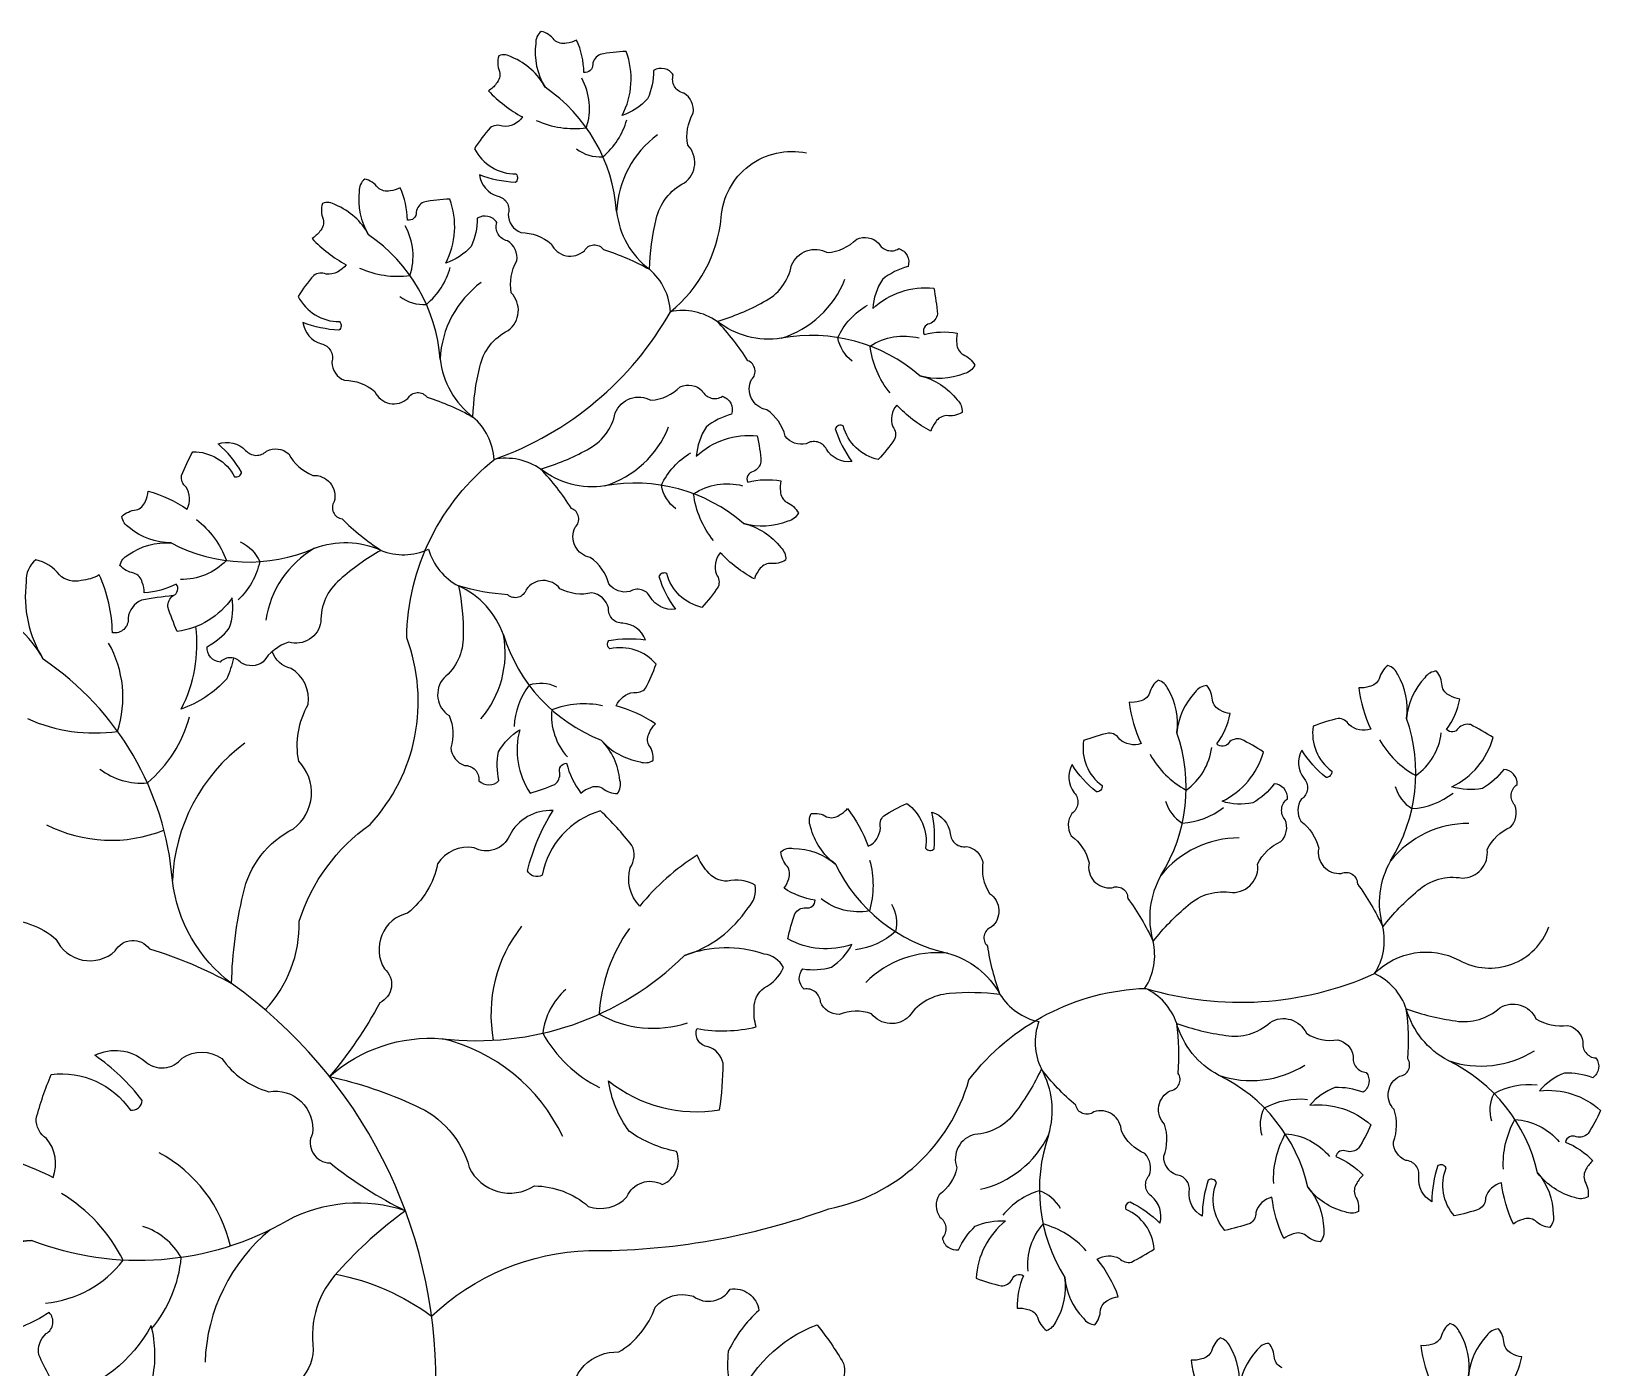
# Model space of a CAD drawing. Header units: millimetres. Extents: x 228.39 to 232.01, y 86.87 to 92.76.
# Drawn here: x 228.8177 to 229.1552, y 92.4775 to 92.7649 of the extents above; entities that cross this region are included whole.
import ezdxf

# ---------------------------------------------------------------- set-up
doc = ezdxf.new("R2010")
doc.units = ezdxf.units.MM
doc.layers.add('62', color=62, linetype='Continuous')
doc.layers.add('63', color=63, linetype='Continuous')

msp = doc.modelspace()

# ---------------------------------------------------------------- linework, layer by layer
at = {"layer": '62'}
for points in [[(228.9262725779949, 92.74578748095637, 0.1413864367129372), (228.9371026685794, 92.74419243404952, 0.210122964771746), (228.9360922151071, 92.75483062654986, 0.210122964771746)], [(228.9349505632092, 92.7396668493066, 0.1876286218963192), (228.9406518465514, 92.73796049925097, 0.1520058651265381), (228.9457772653564, 92.74590726623002)], [(228.8680515809608, 92.55445072896948, 0.1954096761169075), (228.8753479959214, 92.57353263648928, -0.1631901514612794), (228.8905744600119, 92.59433105027422, 0.2835782542006574), (228.8984532773293, 92.63449286523525, -0.2251438523393833), (228.9174235683421, 92.67291113632025, 0.1802530025354734), (228.9552018630529, 92.70460842750714, 0.2002582601934849), (228.9661017226678, 92.72484896017572, -0.4574430062941838), (228.9844351271373, 92.73877531547417)], [(228.8883319288327, 92.71402186121723, 0.1413864367129372), (228.8991620194172, 92.71242681431039, 0.210122964771746), (228.8981515659449, 92.72306500681073, 0.210122964771746)], [(228.897009914047, 92.70790122956745, 0.1876286218963192), (228.9027111973892, 92.70619487951184, 0.1520058651265381), (228.9078366161942, 92.71414164649089)], [(228.9942721689405, 92.69399149375616, -0.1876286218963192), (228.9911651554058, 92.69906719362461, -0.1520058651265381), (228.9975377625414, 92.7060536735424)], [(229.0088112222376, 92.6908634996687, 0.2279428046577942), (228.9790271367663, 92.6989087816121, -0.2043996860364329), (228.9651932423024, 92.70254720099345, 0.2049975904848279), (228.9552018630529, 92.70460842750714, 0.2049975904848279)], [(229.0024077112766, 92.68716635565717, -0.1413864367129372), (228.99809728631, 92.69722892358541, -0.210122964771746), (229.0086403449365, 92.69897135599186, -0.210122964771746)], [(228.9708705730754, 92.65909787992956, 0.2279428046577942), (228.9410864876041, 92.66714316187297, -0.2043996860364329), (228.9272525931402, 92.67078158125432, 0.2049975904848279), (228.9172612138907, 92.672842807768, 0.2049975904848279)], [(228.9563315197783, 92.66222587401703, -0.1876286218963192), (228.9532245062435, 92.66730157388547, -0.1520058651265381), (228.9595971133791, 92.67428805380327)], [(228.9644670621144, 92.65540073591804, -0.1413864367129372), (228.9601566371478, 92.66546330384627, -0.210122964771746), (228.9706996957743, 92.66720573625273, -0.210122964771746)], [(228.8532215538033, 92.65994263779878, -0.1413864367129372), (228.8596777603138, 92.65110225125765, -0.210122964771746), (228.8497935108094, 92.64704099927987, -0.210122964771746)], [(228.8478096614139, 92.65490426035814, 0.2279428046577942), (228.8786392222574, 92.65373957709483, -0.2043996860364329), (228.89293665706, 92.65329450440665, 0.2049975904848279), (228.9031358277899, 92.65352522170404, 0.2049975904848279)], [(228.8626799048683, 92.6551146822993, -0.1876286218963192), (228.866845547303, 92.6508645428468, -0.1520058651265381), (228.8622010542969, 92.64262744942361)], [(228.8608008793502, 92.56012850595383, -0.2043996860364353), (228.8480732864575, 92.58227526247516, 0.2279428046577944), (228.8203059051786, 92.62985790059594, 0.2279428046577944)], [(228.930729961087, 92.62389800630991, 0.1876286218963192), (228.9247912732313, 92.62428303723479, 0.1520058651265381), (228.9215774771014, 92.6153896386841)], [(228.8324827986288, 92.6062574832231, 0.1876286218963192), (228.8426815619617, 92.60327089047618, 0.152005865126538), (228.8517497353827, 92.61751560178072)], [(228.940559043006, 92.61987821678781, 0.1413864367129372), (228.9296469918348, 92.61900518990333, 0.210122964771746), (228.9330162127675, 92.608864159078, 0.210122964771746)], [(229.1076980820712, 92.61255998280666, 0.1413864367129372), (229.1154784468954, 92.60485927115737, 0.210122964771746), (229.1209663591917, 92.61402851183051, 0.210122964771746)], [(229.058313502555, 92.60944377320594, 0.1413864367129372), (229.0660938673792, 92.60174306155666, 0.210122964771746), (229.0715817796755, 92.61091230222979, 0.210122964771746)], [(229.1110636822771, 92.60248812625355, 0.1876286218963192), (229.1146460903481, 92.59773600939127, 0.1520058651265381), (229.1234829859663, 92.60110206036823)], [(229.061679102761, 92.59937191665283, 0.1876286218963192), (229.0652615108319, 92.59461979979055, 0.1520058651265381), (229.0740984064501, 92.59798585076753)], [(228.9979907244155, 92.58667398449859, -0.1413864367129372), (228.9979551874807, 92.5757271231297, -0.210122964771746), (228.9875860910304, 92.57831053070467, -0.210122964771746)], [(228.9906459391482, 92.58582078121351, 0.2279428046577942), (229.0147938137698, 92.56661925887357, -0.2043996860364329), (229.0260488790746, 92.55779099536278, 0.2049975904848279), (229.0344025122862, 92.55193496204545, 0.2049975904848279)], [(229.002750797525, 92.57718128924564, -0.1876286218963192), (229.0035890957233, 92.57128947132666, -0.1520058651265381), (228.9949676706318, 92.56740462219977)], [(228.9038217547844, 92.48857734646148, -0.1841083703680773), (228.9376530632757, 92.50267557358734, 0.09065442908466861), (228.9892162773097, 92.51168645821785, 0.2835782542006574), (229.0193553950778, 92.53937545826197, -0.2251438523393833), (229.0573974924077, 92.55908926877672, 0.1802530025354734), (229.1066107938103, 92.56224660703857, -0.3316125768266109), (229.1248082768496, 92.56513509634392, 0.4605227219911265), (229.1441000006624, 92.57232498452149, 0.4605227219911265)], [(228.9463436477861, 92.57197562765343, 0.1413864367129372), (228.9398654125333, 92.55353221424068, 0.210122964771746), (228.9588582422637, 92.5516867958586, 0.210122964771746)], [(228.8818748723645, 92.54012699559607, -0.2043996860364329), (228.9060884314034, 92.54826173615297, 0.2279428046577942), (228.9581944185661, 92.56615310321698, 0.2279428046577942)], [(229.1416587638446, 92.5194152373435, 0.2279428046577942), (229.1224291900193, 92.54354077981215, -0.2043996860364329), (229.1134392899354, 92.5546671641357, 0.2049975904848279), (229.1066107938103, 92.56224660703859, 0.2049975904848279)], [(228.9326635090819, 92.55884358235876, 0.1876286218963192), (228.9277338562934, 92.5494290705211, 0.1520058651265381), (228.9399223932867, 92.5377421917544)], [(229.0922741843285, 92.51629902774278, 0.2279428046577942), (229.0730446105031, 92.54042457021144, -0.2043996860364329), (229.0640547104193, 92.55155095453497, 0.2049975904848279), (229.0572262142942, 92.55913039743787, 0.2049975904848279)], [(229.1317983807782, 92.53054812841323, -0.1876286218963192), (229.1323020222211, 92.53647793511806, -0.1520058651265381), (229.1415748479475, 92.538331506372)], [(229.082413801262, 92.52743191881251, -0.1876286218963192), (229.0829174427049, 92.53336172551735, -0.1520058651265381), (229.0921902684314, 92.53521529677128)], [(229.1343096178595, 92.52023002551131, -0.1413864367129372), (229.1367979137784, 92.53089039230252, -0.210122964771746), (229.1463241285961, 92.52604855513665, -0.210122964771746)], [(229.0849250383433, 92.51711381591059, -0.1413864367129372), (229.0874133342622, 92.5277741827018, -0.210122964771746), (229.0969395490799, 92.52293234553593, -0.210122964771746)], [(228.898181106313, 92.51124799251893, 0.2043996860364367), (228.8727275197639, 92.50910664316852, -0.2279428046577933), (228.8177999292765, 92.50485285463697)], [(228.8207752304593, 92.49138842384059, 0.2101229647717458), (228.8374764643125, 92.50061891342415, 0.1413864367129372), (228.8242115271943, 92.51497748137344)], [(229.0390827798966, 92.51171925392634, 0.1876286218963192), (229.0345263676363, 92.5155474871447, 0.1520058651265381), (229.026668792813, 92.5102863521682)], [(228.8436587861212, 92.48590501038333, 0.1487400713347152), (228.8499770812302, 92.50118986786244, 0.1876286218963192), (228.841716363141, 92.50787530325641, 0.1876286218963192)], [(229.0446202835138, 92.5026580391699, 0.1413864367129372), (229.0353118191638, 92.50841890092383, 0.210122964771746), (229.0320187617507, 92.4982528825898, 0.210122964771746)], [(228.8832134457749, 92.49761936407094, -0.1106796973527163), (228.9038217547844, 92.48857734646148, -0.1841083703680773)]]:
    msp.add_lwpolyline(points, format="xyb", dxfattribs=at)
for centre, radius, start, end in [((228.9081039891031, 92.72355064038865), 0.03559504258891227, 4.244680177902705, 55.60775094878054), ((228.9652345676881, 92.72523143529632), 0.02165418735251583, 126.3429614026644, 177.4754704673334), ((228.9617128582309, 92.72823005126602), 0.01822652723244424, 186.4415046598963, 232.6499608452778), ((228.8701633399409, 92.69178502064952), 0.03559504258891227, 4.244680177902705, 55.60775094878054), ((228.942259142689, 92.70386286840007), 0.01296417636406003, 3.29685208695077, 49.63682703702965), ((228.9272939185259, 92.69346581555718), 0.02165418735251583, 126.3429614026644, 177.4754704673334), ((228.9725751863658, 92.71957944115472), 0.02165418735251583, 287.3347532780378, 338.4672623427084), ((228.9237722090687, 92.69646443152689), 0.01822652723244424, 186.4415046598963, 232.6499608452778), ((228.9043184935268, 92.67209724866093), 0.01296417636406003, 3.29685208695077, 49.63682703702965), ((228.9346345372035, 92.68781382141559), 0.02165418735251583, 287.3347532780378, 338.4672623427084), ((228.8895601960433, 92.63504101668325), 0.02165418735251583, 120.2872463401992, 171.41975540487), ((228.9155821248823, 92.65715283214143), 0.01296417636406003, 196.2493451491128, 242.5893200991914), ((228.9020851201585, 92.62904522618345), 0.01822652723244424, 19.39399772205832, 65.60245390743854), ((228.8979808971949, 92.63117817932411), 0.02165418735251583, 319.2954544648263, 10.42796352949611), ((228.953281120998, 92.64562163210742), 0.03559504258891227, 197.1971732400638, 248.5602440109438), ((228.8137277931198, 92.62167423054142), 0.02370610377805731, 342.0327875484151, 29.49889450505963), ((228.8313365850108, 92.64926948562427), 0.03525592437372765, 245.8667065243235, 278.0567283438667), ((229.0305030517351, 92.60229160388855), 0.03559504258891227, 327.917719804394, 19.28079057527238), ((229.0798876312512, 92.60540781348926), 0.03559504258891227, 327.917719804394, 19.28079057527238), ((228.8867133748738, 92.58080128262293), 0.03866819170092113, 126.6829230409548, 177.8154321056262), ((228.8348924180965, 92.62149304845504), 0.03055347511947142, 242.949985042445, 291.8166944333465), ((229.1269105503704, 92.57291822810433), 0.02165418735251583, 90.01600102915677, 141.1485100938255), ((229.0775259708543, 92.56980201850361), 0.02165418735251583, 90.01600102915677, 141.1485100938255), ((229.1258496436074, 92.57742029563765), 0.01822652723244424, 150.1145442863874, 196.3230004717689), ((229.0764650640912, 92.57430408603695), 0.01822652723244424, 150.1145442863874, 196.3230004717689), ((228.9471301242314, 92.55349140896551), 0.03055347511947142, 141.6344804195968, 190.5011898104985), ((229.0957418325262, 92.56931311603536), 0.01296417636406003, 326.9698917134426, 13.30986666352196), ((229.0125154082132, 92.54508526950752), 0.02165418735251583, 83.96028596669156, 135.092795031362), ((229.04635725301, 92.56619690643464), 0.01296417636406003, 326.9698917134426, 13.30986666352196), ((228.799773769816, 92.47472637138826), 0.1049658643867444, 359.5821735404677, 54.45095799120666), ((229.0465788354824, 92.54748445395965), 0.01296417636406003, 159.9223847756048, 206.262359725683), ((228.8970614737334, 92.51066196109188), 0.03866819170092113, 25.36741841810714, 76.49992748277828), ((229.1294763190009, 92.56401617487585), 0.02165418735251583, 251.0077929045287, 302.140301969199), ((229.0190542482347, 92.5328350940402), 0.01822652723244424, 343.0670373485498, 29.2754935339308), ((229.0800917394847, 92.56089996527513), 0.02165418735251583, 251.0077929045287, 302.140301969199), ((229.0170112276554, 92.53698481718126), 0.02165418735251583, 282.9684940913174, 334.101003155987), ((229.0701200229063, 92.5158617504537), 0.03559504258891227, 160.8702128665557, 212.2332836374346), ((228.8307769254541, 92.49680345109293), 0.03055347511947142, 12.87783339992797, 61.74454279083043), ((228.893730170947, 92.4773581367536), 0.03866819170092113, 129.6239489019829, 178.011604792319)]:
    msp.add_arc(centre, radius, start, end, dxfattribs=at)
at = {"layer": '63'}
for points in [[(228.9217968724273, 92.73241893502433, -0.08047336285184804), (228.9140854611714, 92.73406399657405, 0.299054732626132), (228.9180608699489, 92.72947945277181, -0.4445358973400594), (228.9202914274901, 92.72557111361203, 0.3028472262875131), (228.9230313479262, 92.72163402248434, -0.1775881189196616), (228.9295371521854, 92.71922221281456, 0.5077713489282268), (228.9366615078018, 92.71775059440849, -0.5541101838924969), (228.9407748492399, 92.71797788145814, -0.05360560279891149), (228.9506551359374, 92.71374098391735, -0.05303807838268959), (228.9521181579532, 92.7245074813216, -0.2299676780149515), (228.9582133110636, 92.73234201668792, 0.453009155801419), (228.958894003482, 92.74046772566665, -0.1775881189196565), (228.9600758303853, 92.74730480107308, 0.3028472262875298), (228.958047357935, 92.75165142620786, -0.4445358973400413), (228.9557879315738, 92.75554314747878, 0.4200628682774436), (228.9515708393523, 92.75648071600293, -0.1027662192553072), (228.9502796311153, 92.750442766844, -0.1249756271620583), (228.9447801261304, 92.7468252172479, 0.2129696122085104), (228.9456608722989, 92.76062223601603, 0.03433418913963267), (228.9400648422726, 92.75997102989038, 0.263361124047625), (228.9384542796544, 92.75781329268915, -0.4961733732722903), (228.9365561474463, 92.75608262312107, 0.105188829234163), (228.9349997260142, 92.76305001292951, -0.1018354407082667), (228.9328273524133, 92.76237849461334, -0.2548810045278109), (228.930206612903, 92.76307845295987, 0.1744881383592944), (228.9273643976547, 92.76492040780784, 0.2361518438993939), (228.926207612408, 92.76230370387628, 0.172045804718615), (228.9282100403129, 92.7529233107074, 0.1720458047186181), (228.9211041654052, 92.75936598370176, 0.2361518438993874), (228.9182604396665, 92.75967985548411, 0.174488138359288), (228.9184257995616, 92.75629701033768, -0.2548810045278096), (228.9177148668992, 92.75367922653884, -0.1018354407082642), (228.9160431529973, 92.7521379554593, 0.08115707204633878), (228.9233848535414, 92.74650595323997, -0.2683901017028241), (228.9190806411815, 92.74449992231956, 0.2633611240475965), (228.9164058998405, 92.74419089070985, 0.03433418913963283), (228.913032291594, 92.73967886357427, 0.2816703646801006), (228.9219644880552, 92.73424903631995, -0.447648090788793)], [(228.883856223265, 92.7006533152852, -0.08047336285184804), (228.8761448120092, 92.70229837683492, 0.299054732626132), (228.8801202207867, 92.69771383303268, -0.4445358973400594), (228.8823507783279, 92.6938054938729, 0.3028472262875131), (228.8850906987639, 92.6898684027452, -0.1775881189196616), (228.8915965030232, 92.68745659307541, 0.5077713489282268), (228.8987208586396, 92.68598497466934, -0.5541101838924969), (228.9028342000777, 92.686212261719, -0.05360560279891149), (228.9127144867751, 92.6819753641782, -0.05303807838268959), (228.914177508791, 92.69274186158246, -0.2299676780149515), (228.9202726619014, 92.70057639694879, 0.453009155801419), (228.9209533543198, 92.70870210592751, -0.1775881189196565), (228.9221351812231, 92.71553918133394, 0.3028472262875298), (228.9201067087728, 92.71988580646872, -0.4445358973400413), (228.9178472824116, 92.72377752773963, 0.4200628682774436), (228.9136301901901, 92.7247150962638, -0.1027662192553072), (228.9123389819531, 92.71867714710486, -0.1249756271620583), (228.9068394769681, 92.71505959750877, 0.2129696122085104), (228.9077202231367, 92.72885661627689, 0.03433418913963267), (228.9021241931104, 92.72820541015123, 0.263361124047625), (228.9005136304921, 92.72604767295, -0.4961733732722903), (228.8986154982841, 92.72431700338194, 0.105188829234163), (228.8970590768519, 92.73128439319038, -0.1018354407082667), (228.8948867032511, 92.73061287487421, -0.2548810045278109), (228.8922659637408, 92.73131283322074, 0.1744881383592944), (228.8894237484925, 92.7331547880687, 0.2361518438993939), (228.8882669632458, 92.73053808413715, 0.172045804718615), (228.8902693911507, 92.72115769096827, 0.1720458047186181), (228.8831635162429, 92.72760036396262, 0.2361518438993874), (228.8803197905043, 92.72791423574498, 0.174488138359288), (228.8804851503994, 92.72453139059854, -0.2548810045278096), (228.879774217737, 92.7219136067997, -0.1018354407082642), (228.8781025038351, 92.72037233572017, 0.08115707204633878), (228.8854442043792, 92.71474033350083, -0.2683901017028241), (228.8811399920192, 92.71273430258043, 0.2633611240475965), (228.8784652506783, 92.71242527097071, 0.03433418913963283), (228.8750916424318, 92.70791324383514, 0.2816703646801006), (228.884023838893, 92.7024834165808, -0.447648090788793)], [(228.9906273700813, 92.67942209830173, 0.08047336285184804), (228.9941889566733, 92.6723873849453, -0.299054732626132), (228.988740534417, 92.67505882870118, 0.4445358973400594), (228.9843918676498, 92.67621623929362, -0.3028472262875131), (228.9798852016555, 92.67785874109256, 0.1775881189196616), (228.9758905151861, 92.68353190554936, -0.5077713489282268), (228.9726466717216, 92.69004340178758, 0.5541101838924969), (228.9718149625634, 92.6940781876636, 0.05360560279891149), (228.9651932423024, 92.70254720099345, 0.05303807838268959), (228.9752280777307, 92.70671373164863, 0.2299676780149515), (228.9812443000282, 92.7146090407061, -0.453009155801419), (228.9889260575933, 92.71734419870658, 0.1775881189196565), (228.9952338937075, 92.72023444411104, -0.3028472262875298), (228.9999546289802, 92.71938443880012, 0.4445358973400413), (229.0042946093395, 92.71819487063752, -0.4200628682774436), (229.0062789955933, 92.71435753917696, 0.1027662192553072), (229.0007716968556, 92.71156581759872, 0.1249756271620583), (228.9986801042054, 92.70532430653606, -0.2129696122085104), (229.0117936207323, 92.70970256246727, -0.03433418913963267), (229.012594496637, 92.70412598473014, -0.263361124047625), (229.0109201334632, 92.70201737150359, 0.4961733732722903), (229.0097321578344, 92.69973990867439, -0.105188829234163), (229.0168659253261, 92.7000161871414, 0.1018354407082667), (229.0167720147169, 92.69774433223671, 0.2548810045278109), (229.0181186278064, 92.69538958162252, -0.1744881383592944), (229.0206259109975, 92.69311262835562, -0.2361518438993939), (229.018391835194, 92.69132539673194, -0.172045804718615), (229.0088112222376, 92.6908634996687, -0.1720458047186181), (229.0168562468739, 92.68564056255263, -0.2361518438993874), (229.0178865994017, 92.68297154302465, -0.174488138359288), (229.0145738708298, 92.6822666922684, 0.2548810045278096), (229.0122247829675, 92.68091022498793, 0.1018354407082642), (229.0111620369352, 92.6789000720631, -0.08115707204633878), (229.0038404694591, 92.6845582224298, 0.2683901017028241), (229.0030013186407, 92.6798842273509, -0.2633611240475965), (229.0033862665028, 92.67721935269712, -0.03433418913963283), (228.9998864947814, 92.67280446658633, -0.2816703646801006), (228.9923538257538, 92.68005195269906, 0.447648090788793)], [(228.9526867209191, 92.6476564785626, 0.08047336285184804), (228.9562483075111, 92.64062176520616, -0.299054732626132), (228.9507998852548, 92.64329320896204, 0.4445358973400594), (228.9464512184875, 92.64445061955449, -0.3028472262875131), (228.9419445524932, 92.64609312135343, 0.1775881189196616), (228.9379498660238, 92.65176628581021, -0.5077713489282268), (228.9347060225594, 92.65827778204844, 0.5541101838924969), (228.9338743134012, 92.66231256792447, 0.05360560279891149), (228.9272525931402, 92.67078158125432, 0.05303807838268959), (228.9372874285685, 92.67494811190949, 0.2299676780149515), (228.943303650866, 92.68284342096696, -0.453009155801419), (228.950985408431, 92.68557857896745, 0.1775881189196565), (228.9572932445453, 92.68846882437191, -0.3028472262875298), (228.962013979818, 92.68761881906097, 0.4445358973400413), (228.9663539601773, 92.68642925089837, -0.4200628682774436), (228.9683383464311, 92.68259191943783, 0.1027662192553072), (228.9628310476934, 92.67980019785959, 0.1249756271620583), (228.9607394550432, 92.67355868679692, -0.2129696122085104), (228.9738529715701, 92.67793694272814, -0.03433418913963267), (228.9746538474747, 92.672360364991, -0.263361124047625), (228.9729794843009, 92.67025175176445, 0.4961733732722903), (228.9717915086721, 92.66797428893526, -0.105188829234163), (228.9789252761639, 92.66825056740225, 0.1018354407082667), (228.9788313655547, 92.66597871249758, 0.2548810045278109), (228.9801779786442, 92.66362396188337, -0.1744881383592944), (228.9826852618352, 92.66134700861649, -0.2361518438993939), (228.9804511860318, 92.65955977699281, -0.172045804718615), (228.9708705730754, 92.65909787992956, -0.1720458047186181), (228.9789155977117, 92.6538749428135, -0.2361518438993874), (228.9799459502395, 92.65120592328552, -0.174488138359288), (228.9766332216676, 92.65050107252927, 0.2548810045278096), (228.9742841338053, 92.64914460524878, 0.1018354407082642), (228.973221387773, 92.64713445232395, -0.08115707204633878), (228.9658998202969, 92.65279260269065, 0.2683901017028241), (228.9650606694784, 92.64811860761176, -0.2633611240475965), (228.9654456173405, 92.64545373295799, -0.03433418913963283), (228.9619458456192, 92.6410388468472, -0.2816703646801006), (228.9544131765916, 92.64828633295993, 0.447648090788793)], [(228.8629663372622, 92.67013033410386, 0.08047336285184804), (228.8579185885055, 92.67618775298885, -0.299054732626132), (228.8638271680802, 92.67480550690641, 0.4445358973400594), (228.8683246140212, 92.67465226872604, -0.3028472262875131), (228.8730847689313, 92.67406169631197, 0.1775881189196616), (228.8782494161216, 92.66942825975346, -0.5077713489282268), (228.8828702308338, 92.66380952545846, 0.5541101838924969), (228.8845851475072, 92.66006382152024, 0.05360560279891149), (228.89293665706, 92.65329450440665, 0.05303807838268959), (228.8840910444864, 92.64698474704429, 0.2299676780149515), (228.8799975763099, 92.63794182969791, -0.453009155801419), (228.8731243382019, 92.63355445160995, 0.1775881189196565), (228.8676248255965, 92.62932388710318, -0.3028472262875298), (228.8628336807339, 92.62909414496642, 0.4445358973400413), (228.8583374922894, 92.62928066950593, -0.4200628682774436), (228.85554348499, 92.63257557842017, 0.1027662192553072), (228.8602849123263, 92.63653069100661, 0.1249756271620583), (228.8609242955261, 92.64308221062299, -0.2129696122085104), (228.8491257918051, 92.63587605001919, -0.03433418913963267), (228.8470953419018, 92.64113122790991, -0.263361124047625), (228.848254471941, 92.64356148701732, 0.4961733732722903), (228.8489017434897, 92.6460472791597, -0.105188829234163), (228.8420114117102, 92.64417904566605, 0.1018354407082667), (228.8415937123352, 92.64641414547201, 0.2548810045278109), (228.8397535610892, 92.64840714839713, -0.1744881383592944), (228.8367997092799, 92.65006417726482, -0.2361518438993939), (228.8385763462207, 92.65230668763334, -0.172045804718615), (228.8478096614139, 92.65490426035814, -0.1720458047186181), (228.8387986471951, 92.65819106979392, -0.2361518438993874), (228.8371962684547, 92.66056123306772, -0.174488138359288), (228.8402667213677, 92.66199067494776, 0.2548810045278096), (228.842251996874, 92.66383916039058, 0.1018354407082642), (228.8428371408011, 92.66603637464846, -0.08115707204633878), (228.8512406553604, 92.66216326750674, 0.2683901017028241), (228.8510108114009, 92.66690642846204, -0.2633611240475965), (228.8500383448551, 92.66941721530968, -0.03433418913963283), (228.8524595031028, 92.67450421975366, -0.2816703646801006), (228.8614249866006, 92.66912953248067, 0.447648090788793)], [(228.9419244028301, 92.63390981517205, -0.08047336285184804), (228.9498083360102, 92.63403506959678, 0.299054732626132), (228.9449064827968, 92.63761190505525, -0.4445358973400594), (228.9418566518469, 92.64092083737694, 0.3028472262875131), (228.9383039735505, 92.64414361994271, -0.1775881189196616), (228.9314231109203, 92.64503583314982, 0.5077713489282268), (228.9241501725616, 92.64487313308233, -0.5541101838924969), (228.920192434779, 92.64372965206631, -0.05360560279891149), (228.909613868394, 92.6456441491895, -0.05303807838268959), (228.91060130699, 92.63482366561463, -0.2299676780149515), (228.9064172942945, 92.62582228385352, 0.453009155801419), (228.907575242648, 92.61775075090209, -0.1775881189196565), (228.9079559689654, 92.61082273802582, 0.3028472262875298), (228.9109070953936, 92.60704137539467, -0.4445358973400413), (228.9139813358478, 92.60375510888653, 0.4200628682774436), (228.9183012789157, 92.60378662764413, -0.1027662192553072), (228.9182062694755, 92.60996036411107, -0.1249756271620583), (228.9227549977294, 92.61471854563683, 0.2129696122085104), (228.9249891672704, 92.6010751616298, 0.03433418913963267), (228.9302968499556, 92.60296411001075, 0.263361124047625), (228.9313827919659, 92.60542794274188, -0.4961733732722903), (228.9328447109697, 92.60754003077491, 0.105188829234163), (228.9359232233835, 92.60109877858797, -0.1018354407082667), (228.9378898074696, 92.60224013345957, -0.2548810045278109), (228.9406007563519, 92.60214540529384, 0.1744881383592944), (228.9437835164069, 92.60098737955491, 0.2361518438993939), (228.9443243526297, 92.60379679012519, 0.172045804718615), (228.940270323826, 92.61248968055222, 0.1720458047186181), (228.9486394791599, 92.60780366598593, 0.2361518438993874), (228.9514812020343, 92.60813518171285, 0.174488138359288), (228.9505618081994, 92.61139489031271, -0.2548810045278096), (228.9506678939555, 92.6141054185048, -0.1018354407082642), (228.9519516079441, 92.61598217696184, 0.08115707204633878), (228.9435343335037, 92.61982528857534, -0.2683901017028241), (228.9472793926136, 92.62274503794066, 0.2633611240475965), (228.9498168112052, 92.62364573137792, 0.03433418913963283), (228.952093242562, 92.62879912654529, 0.2816703646801006), (228.9421712565058, 92.63208870863652, -0.447648090788793)], [(229.0961728073534, 92.60444099251565, -0.08047336285184804), (229.0909346336454, 92.610334516696, 0.299054732626132), (229.091421571594, 92.60428597900022, -0.4445358973400594), (229.090903349253, 92.59981586182754, 0.3028472262875131), (229.0907784624906, 92.5950208379652, -0.1775881189196616), (229.094591123663, 92.58922377580168, 0.5077713489282268), (229.0994590826063, 92.58381775328893, -0.5541101838924969), (229.1029076376919, 92.58156415505252, -0.05360560279891149), (229.1083577812922, 92.57229769398413, -0.05303807838268959), (229.1159144550249, 92.58010503552086, -0.2299676780149515), (229.1254661315727, 92.58280620396644, 0.453009155801419), (229.1308281389239, 92.58894944136553, -0.1775881189196565), (229.1358305084258, 92.5937576233826, 0.3028472262875298), (229.1367711777986, 92.59846113182576, -0.4445358973400413), (229.1372562976755, 92.60293496247044, 0.4200628682774436), (229.1344142073303, 92.60618848733, -0.1027662192553072), (229.1297971110664, 92.60208891773706, -0.1249756271620583), (229.1232234282769, 92.60243230489961, 0.2129696122085104), (229.1321062493369, 92.61302612058225, 0.03433418913963267), (229.1272120403358, 92.6158165219381, 0.263361124047625), (229.1246362641788, 92.61503222673487, -0.4961733732722903), (229.1220817992851, 92.61476235243157, 0.105188829234163), (229.1249552973018, 92.62129763953814, -0.1018354407082667), (229.1228073230226, 92.62204352854206, -0.2548810045278109), (229.1211105751877, 92.6241599557326, 0.1744881383592944), (229.1199119054886, 92.6273276325046, 0.2361518438993939), (229.1174298265242, 92.62590475668893, 0.172045804718615), (229.1134862087454, 92.61716122351682, 0.1720458047186181), (229.1115779534409, 92.62656122645352, 0.2361518438993874), (229.1094728421119, 92.62849869848294, 0.174488138359288), (229.1076020926947, 92.6256753526313, -0.2548810045278096), (229.1054785749917, 92.62398748716497, -0.1018354407082642), (229.1032187221348, 92.62373607321224, 0.08115707204633878), (229.1057972054321, 92.61484948557896, -0.2683901017028241), (229.1011411610154, 92.61578310995895, 0.2633611240475965), (229.0988031887042, 92.61711863504263, 0.03433418913963283), (229.0934123521771, 92.61548202176806, 0.2816703646801006), (229.0973919848109, 92.60581611872006, -0.447648090788793)], [(229.0467882278373, 92.60132478291493, -0.08047336285184804), (229.0415500541293, 92.60721830709528, 0.299054732626132), (229.0420369920779, 92.60116976939952, -0.4445358973400594), (229.0415187697369, 92.59669965222682, 0.3028472262875131), (229.0413938829745, 92.59190462836447, -0.1775881189196616), (229.0452065441469, 92.58610756620098, 0.5077713489282268), (229.0500745030901, 92.5807015436882, -0.5541101838924969), (229.0535230581757, 92.5784479454518, -0.05360560279891149), (229.058973201776, 92.5691814843834, -0.05303807838268959), (229.0665298755088, 92.57698882592014, -0.2299676780149515), (229.0760815520566, 92.57968999436572, 0.453009155801419), (229.0814435594077, 92.58583323176481, -0.1775881189196565), (229.0864459289096, 92.59064141378188, 0.3028472262875298), (229.0873865982824, 92.59534492222504, -0.4445358973400413), (229.0878717181594, 92.59981875286972, 0.4200628682774436), (229.0850296278141, 92.6030722777293, -0.1027662192553072), (229.0804125315503, 92.59897270813636, -0.1249756271620583), (229.0738388487608, 92.59931609529889, 0.2129696122085104), (229.0827216698208, 92.60990991098153, 0.03433418913963267), (229.0778274608197, 92.61270031233738, 0.263361124047625), (229.0752516846627, 92.61191601713415, -0.4961733732722903), (229.0726972197689, 92.61164614283086, 0.105188829234163), (229.0755707177857, 92.61818142993742, -0.1018354407082667), (229.0734227435064, 92.61892731894135, -0.2548810045278109), (229.0717259956716, 92.62104374613187, 0.1744881383592944), (229.0705273259724, 92.6242114229039, 0.2361518438993939), (229.068045247008, 92.6227885470882, 0.172045804718615), (229.0641016292292, 92.6140450139161, 0.1720458047186181), (229.0621933739247, 92.6234450168528, 0.2361518438993874), (229.0600882625957, 92.62538248888224, 0.174488138359288), (229.0582175131786, 92.62255914303059, -0.2548810045278096), (229.0560939954755, 92.62087127756425, -0.1018354407082642), (229.0538341426186, 92.62061986361152, 0.08115707204633878), (229.056412625916, 92.61173327597825, -0.2683901017028241), (229.0517565814992, 92.61266690035824, 0.2633611240475965), (229.0494186091881, 92.61400242544192, 0.03433418913963283), (229.0440277726609, 92.61236581216734, 0.2816703646801006), (229.0480074052948, 92.60269990911934, -0.447648090788793)], [(228.9244295650948, 92.58436683368932, -0.08047336285184804), (228.9299351834789, 92.59732603920492, 0.299054732626132), (228.9205466767831, 92.59191560774094, -0.4445358973400594), (228.9129368094436, 92.58933409196399, 0.3028472262875131), (228.9051033641822, 92.58586941222512, -0.1775881189196616), (228.8986634820393, 92.57528437784264, 0.5077713489282268), (228.8936615067236, 92.56329534322296, -0.5541101838924969), (228.8926614901259, 92.55600717251069, -0.05360560279891149), (228.8818748723645, 92.54012699559607, -0.05303807838268959), (228.9002516897883, 92.53390182724797, -0.2299676780149515), (228.9119137867575, 92.52055311155605, 0.453009155801419), (228.9259271455208, 92.516597227609, -0.1775881189196565), (228.9375110872084, 92.5122009416911, 0.3028472262875298), (228.9458205868908, 92.51427918262625, -0.4445358973400413), (228.9534111371057, 92.51691695670058, 0.4200628682774436), (228.9564884783014, 92.52399097780265, -0.1027662192553072), (228.9463426333486, 92.52830732616906, -0.1249756271620583), (228.9418706176754, 92.53917814074256, 0.2129696122085104), (228.9657580568626, 92.53294340867367, 0.03433418913963267), (228.9665190092649, 92.54297493293959, 0.263361124047625), (228.9632839484062, 92.54653192327888, -0.4961733732722903), (228.9608953273824, 92.5504478424233, 0.105188829234163), (228.9736386722247, 92.5508075408381, -0.1018354407082667), (228.9732000344872, 92.55484412667532, -0.2548810045278109), (228.9753181016152, 92.55920044331488, 0.1744881383592944), (228.9795134445972, 92.56355675986468, 0.2361518438993939), (228.9753195154928, 92.56647429580751, 0.172045804718615), (228.9581944185661, 92.56615310321698, 0.1720458047186181), (228.9719046228282, 92.57641967073111, 0.2361518438993874), (228.973421671853, 92.58129815610734, 0.174488138359288), (228.9674351524945, 92.58215837851426, -0.2548810045278096), (228.9630877484386, 92.58429467928826, -0.1018354407082642), (228.9609541744517, 92.58774928350992, 0.08115707204633878), (228.9485849408857, 92.576793688099, -0.2683901017028241), (228.9465316215128, 92.58502120630752, 0.2633611240475965), (228.9468992374763, 92.5898152294131, 0.03433418913963283), (228.9401363902909, 92.59726334498701, 0.2816703646801006), (228.927580839632, 92.58345079330444, -0.447648090788793)], [(229.0118767187935, 92.58910896310242, 0.08047336285184804), (229.0113983704628, 92.59697936804332, -0.299054732626132), (229.0153397833766, 92.5923655647244, 0.4445358973400594), (229.0188723718784, 92.5895778559144, -0.3028472262875131), (229.0223575383116, 92.58628218216293, 0.1775881189196616), (229.0237736220447, 92.57948975830958, -0.5077713489282268), (229.0241678845145, 92.57222569190107, 0.5541101838924969), (229.0233305801624, 92.5681920634339, 0.05360560279891149), (229.0260488790746, 92.55779099536278, 0.05303807838268959), (229.0151845627083, 92.55794761486018, 0.2299676780149515), (229.006529706643, 92.553087131105, -0.453009155801419), (228.9983932357789, 92.55362409521351, 0.1775881189196565), (228.9914564015123, 92.55347361165875, -0.3028472262875298), (228.9874603199786, 92.55612675751226, 0.4445358973400413), (228.9839484631626, 92.55894053853363, -0.4200628682774436), (228.9836493510394, 92.56325022918148, 0.1027662192553072), (228.9898122585871, 92.56362787890745, 0.1249756271620583), (228.994208447461, 92.56852734250518, -0.2129696122085104), (228.9804341130412, 92.56971104516754, -0.03433418913963267), (228.9819114089733, 92.5751477002239, -0.263361124047625), (228.9842849285332, 92.57641897780022, 0.4961733732722903), (228.9862789668378, 92.57803821659444, -0.105188829234163), (228.9796210464263, 92.5806148547553, 0.1018354407082667), (228.9806085830879, 92.58266300398142, 0.2548810045278109), (228.9803067055982, 92.58535875754008, -0.1744881383592944), (228.9789085472115, 92.5884435814095, -0.2361518438993939), (228.9816683400588, 92.58919779292636, -0.172045804718615), (228.9906459391482, 92.58582078121351, -0.1720458047186181), (228.9853332996762, 92.5938068538001, -0.2361518438993874), (228.9854464104177, 92.59666561184032, -0.174488138359288), (228.9887669100702, 92.59599832836395, 0.2548810045278096), (228.991461375151, 92.59631149795992, 0.1018354407082642), (228.9932344090323, 92.59773504801747, -0.08115707204633878), (228.9977102983624, 92.58963650305041, 0.2683901017028241), (229.0003349368833, 92.59359398668624, -0.2633611240475965), (229.001038840475, 92.59619288289629, -0.03433418913963283), (229.0060029481732, 92.5988569505067, -0.2816703646801006), (229.0100420629983, 92.58921575197829, 0.447648090788793)], [(229.1202311516774, 92.52096945138759, 0.08047336285184804), (229.1189332322612, 92.51319208060767, -0.299054732626132), (229.1161262557447, 92.51857193187503, 0.4445358973400594), (229.1133083951737, 92.52208051616712, -0.3028472262875131), (229.1106506069003, 92.52607351153867, 0.1775881189196616), (229.110793028424, 92.53301051601122, -0.5077713489282268), (229.1120369876578, 92.54017812852217, 0.5541101838924969), (229.1137570977371, 92.54392145037637, 0.05360560279891149), (229.1134392899354, 92.5546671641357, 0.05303807838268959), (229.1239920721606, 92.55207936833956, 0.2299676780149515), (229.1335161599979, 92.55487625709549, -0.453009155801419), (229.1413252517328, 92.55252922176305, 0.1775881189196565), (229.1481193167593, 92.55112103308316, -0.3028472262875298), (229.1514190387156, 92.54763969920738, 0.4445358973400413), (229.1542108511871, 92.54411035294261, -0.4200628682774436), (229.1535363654584, 92.53984327308113, 0.1027662192553072), (229.1474456178274, 92.54085660523424, 0.1249756271620583), (229.1420631036502, 92.53706717766629, -0.2129696122085104), (229.1552216485732, 92.53282617115697, -0.03433418913963267), (229.1525633520054, 92.5278589706546, -0.263361124047625), (229.1499652756212, 92.52715204712345, 0.4961733732722903), (229.1476590319679, 92.5260209577174, -0.105188829234163), (229.1535700143048, 92.52201755213835, 0.1018354407082667), (229.1521485258134, 92.52024286501681, 0.2548810045278109), (229.1518384879132, 92.51754803779261, -0.1744881383592944), (229.1525096299952, 92.5142283158938, -0.2361518438993939), (229.1496510053419, 92.51411188280457, -0.172045804718615), (229.1416587638446, 92.5194152373435, -0.1720458047186181), (229.1450462069656, 92.51044156905124, -0.2361518438993874), (229.1442952033657, 92.50768090152955, -0.174488138359288), (229.1412087566519, 92.50907547381613, 0.2548810045278096), (229.1385126540743, 92.50937421812026, 0.1018354407082642), (229.1364656539381, 92.5083843017841, -0.08115707204633878), (229.1339188808016, 92.5172800289871, 0.2683901017028241), (229.1304739803765, 92.51401153313208, -0.2633611240475965), (229.1292054621428, 92.5116365377073, -0.03433418913963283), (229.1237705276587, 92.51015292433887, -0.2816703646801006), (229.1219951909595, 92.52045415422846, 0.447648090788793)], [(229.0708465721613, 92.51785324178688, 0.08047336285184804), (229.0695486527451, 92.51007587100696, -0.299054732626132), (229.0667416762286, 92.51545572227433, 0.4445358973400594), (229.0639238156576, 92.5189643065664, -0.3028472262875131), (229.0612660273841, 92.52295730193796, 0.1775881189196616), (229.0614084489079, 92.52989430641051, -0.5077713489282268), (229.0626524081416, 92.53706191892145, 0.5541101838924969), (229.064372518221, 92.54080524077565, 0.05360560279891149), (229.0640547104193, 92.55155095453497, 0.05303807838268959), (229.0746074926444, 92.54896315873884, 0.2299676780149515), (229.0841315804817, 92.55176004749478, -0.453009155801419), (229.0919406722166, 92.54941301216235, 0.1775881189196565), (229.0987347372431, 92.54800482348246, -0.3028472262875298), (229.1020344591995, 92.54452348960666, 0.4445358973400413), (229.1048262716709, 92.54099414334189, -0.4200628682774436), (229.1041517859422, 92.53672706348041, 0.1027662192553072), (229.0980610383112, 92.53774039563352, 0.1249756271620583), (229.0926785241341, 92.53395096806558, -0.2129696122085104), (229.105837069057, 92.52970996155625, -0.03433418913963267), (229.1031787724893, 92.52474276105389, -0.263361124047625), (229.1005806961051, 92.52403583752275, 0.4961733732722903), (229.0982744524518, 92.52290474811669, -0.105188829234163), (229.1041854347887, 92.51890134253763, 0.1018354407082667), (229.1027639462973, 92.51712665541609, 0.2548810045278109), (229.1024539083971, 92.5144318281919, -0.1744881383592944), (229.103125050479, 92.51111210629308, -0.2361518438993939), (229.1002664258258, 92.51099567320385, -0.172045804718615), (229.0922741843285, 92.51629902774278, -0.1720458047186181), (229.0956616274494, 92.50732535945052, -0.2361518438993874), (229.0949106238495, 92.50456469192883, -0.174488138359288), (229.0918241771357, 92.5059592642154, 0.2548810045278096), (229.0891280745582, 92.50625800851955, 0.1018354407082642), (229.0870810744219, 92.50526809218339, -0.08115707204633878), (229.0845343012855, 92.51416381938638, 0.2683901017028241), (229.0810894008603, 92.51089532353137, -0.2633611240475965), (229.0798208826266, 92.50852032810658, -0.03433418913963283), (229.0743859481426, 92.50703671473815, -0.2816703646801006), (229.0726106114433, 92.51733794462774, 0.447648090788793)], [(229.0540324965505, 92.51315376241406, -0.08047336285184804), (229.0604583841053, 92.50858429196433, 0.299054732626132), (229.058628097842, 92.51436978840084, -0.4445358973400594), (229.0581311888504, 92.51884232497268, 0.3028472262875131), (229.0571781266283, 92.52354333794273, -0.1775881189196616), (229.0521631025155, 92.52833831949546, 0.5077713489282268), (229.046207280196, 92.5325156732249, -0.5541101838924969), (229.0423413408487, 92.53393896172413, -0.05360560279891149), (229.0349528562623, 92.54174803731046, -0.05303807838268959), (229.0293384142033, 92.53244556773834, -0.2299676780149515), (229.020635216343, 92.52767218499129, 0.453009155801419), (229.0167866026998, 92.52048339777777, -0.1775881189196565), (229.0129892329503, 92.51467630746265, 0.3028472262875298), (229.0131267565844, 92.50988162939277, -0.4445358973400413), (229.0136567581382, 92.50541289352171, 0.4200628682774436), (229.0171557901122, 92.50287918541154, -0.1027662192553072), (229.0207365199884, 92.50790933673234, -0.1249756271620583), (229.0272199114817, 92.50904813210687, 0.2129696122085104), (229.020937633144, 92.4967328400036, 0.03433418913963267), (229.0263327642502, 92.49511043998515, 0.263361124047625), (229.0286672086597, 92.49645212216646, -0.4961733732722903), (229.0310961879272, 92.49728769547323, 0.105188829234163), (229.0297606418328, 92.49027461590381, -0.1018354407082667), (229.0320211494439, 92.49002915867591, -0.2548810045278109), (229.0341491081487, 92.48834689561124, 0.1744881383592944), (229.0360272920086, 92.48552848993286, 0.2361518438993939), (229.038127289811, 92.48747150326328, 0.172045804718615), (229.0400107647411, 92.49687650276911, 0.1720458047186181), (229.0439774124422, 92.48814339338402, 0.2361518438993874), (229.0464632327817, 92.48672706403943, 0.174488138359288), (229.0476535498925, 92.48989788890928, -0.2548810045278096), (229.0493447139819, 92.4920187805356, -0.1018354407082642), (229.0514907150077, 92.4927703279443, 0.08115707204633878), (229.0469859709134, 92.50085285827356, -0.2683901017028241), (229.0517328135334, 92.50098660891665, 0.2633611240475965), (229.0543106477582, 92.50020910490609, 0.03433418913963283), (229.0591974856475, 92.50301239527937, 0.2816703646801006), (229.0531525645581, 92.51154035439379, -0.447648090788793)]]:
    msp.add_lwpolyline(points, format="xyb", close=True, dxfattribs=at)
for points in [[(228.8482466548356, 92.64355599467812, 0.02359304653415248), (228.8414001484604, 92.64256849806725, 0.2633611240475967), (228.8385470564653, 92.63869839921826, -0.4961733732722993), (228.8351759314394, 92.63558786080816, 0.1051888292341508), (228.8323228342061, 92.64801291842961, -0.1018354407082692), (228.8284507789134, 92.64679078255487, -0.2548810045278139), (228.8237635529827, 92.64801291842961, 0.1744881383592873), (228.8186687417329, 92.65127195125355, 0.2361518438993992), (228.8166308151376, 92.6465870913301, 0.1720458047186156), (228.8203059051786, 92.62985790059594, 0.1720458047186174), (228.807548803612, 92.64128718180909, 0.2361518438993921), (228.8024674857326, 92.64181752690206, 0.1744881383592826)], [(228.8024674857326, 92.64181752690206, 0.1744881383592826), (228.8027986086053, 92.63577859038459, -0.2548810045278165), (228.8015568447661, 92.63109652614006, -0.1018354407082663), (228.798588024277, 92.6283265923521, 0.08115707204633889), (228.8117576462703, 92.61834741070372, -0.268390101702822), (228.8040929427357, 92.61471967090525, 0.2633611240476109), (228.7993199772981, 92.61413949854713, 0.034334189139633), (228.7933435895635, 92.60604670438802, 0.2816703646800977), (228.8093511907207, 92.59644539502295, -0.4476480907887908), (228.8090712729943, 92.59317563856992, -0.0804733628518486), (228.7952837080908, 92.59603149140548, 0.2990547326261485), (228.8024311023771, 92.58788707113645, -0.4445358973400563), (228.8064555810836, 92.58093165053286, 0.3028472262875256), (228.811389925015, 92.5739302849287, -0.1775881189196615), (228.8230327821692, 92.5696924892541, 0.5077713489282397), (228.8357702141875, 92.56714013078594, -0.5541101838924329), (228.8431129292644, 92.56758957580554, -0.0536056027989116), (228.8608008793502, 92.56012850595383, -0.05303807838268965), (228.8632992975005, 92.57936955702527, -0.229967678014949), (228.8741002979787, 92.593424132971, 0.4530091558014059), (228.8752297037499, 92.60794128435255, -0.1775881189196614), (228.8772676303451, 92.62016265457385, 0.3028472262875249), (228.8735993677119, 92.62790285609647, -0.2706667237805238), (228.8695342730633, 92.63154748974355, 0.420062868277418)], [(228.8612277370935, 92.63010105595258, -0.04325406618879267), (228.8597414773409, 92.62566227174712, -0.1249756271620578), (228.8499594349221, 92.61914420609925, 0.1521879076464949), (228.8531052299862, 92.63689205817734, 0.03433418913963278)], [(228.8066971289479, 92.5235808839155, -0.08115707204633917), (228.8223981582178, 92.51843300185729, 0.2683901017028146), (228.8210181231864, 92.52679982201975, -0.263361124047613), (228.8187783632751, 92.53105438128874, -0.034334189139631), (228.8220304798709, 92.54057458429622, -0.2816703646801013), (228.8390362037293, 92.53287823500696, 0.4476480907887236), (228.8415652628286, 92.5349695315589, 0.08047336285184782), (228.8313692894433, 92.5446800911779, -0.2990547326261498), (228.8421339227953, 92.54343932713881, 0.4445358973400735), (228.8501433958444, 92.54408943951817, -0.302847226287535), (228.8587085409959, 92.54401761409862, 0.1775881189196651), (228.8688199757872, 92.53685703302197, -0.5077713489282355), (228.8781686798984, 92.5278371416916, 0.5541101838924959), (228.8819786276839, 92.52154414849291, 0.05360560279891149), (228.898181106313, 92.51124799251893, 0.05303807838268965), (228.8837832468704, 92.49824177158216, 0.2299676780149539), (228.8783755371814, 92.48136132750433, -0.4530091558014004), (228.8670824173264, 92.47216955479337, 0.1775881189196833)], [(228.801953350367, 92.49835223572062, -0.1720458047186142), (228.8177999292765, 92.50485285463697, -0.1720458047186181), (228.801141437493, 92.50883616493476, -0.2361518438993757)], [(228.933937571374, 92.4704205611974, -0.453009155801419), (228.9440747656361, 92.4808733375809, 0.1775881189196565), (228.9518894854979, 92.49048817966874, -0.3028472262875298), (228.9601201394423, 92.49285950967645, 0.4445358973400413), (228.9680096123876, 92.49438611416852, -0.4200628682774436), (228.9742207989426, 92.48981085844157, 0.1027662192553072), (228.9676099669858, 92.48098669083974, 0.1249756271620583), (228.9691956846796, 92.46933941506089, -0.2129696122085104), (228.9867308876619, 92.48671751309433, -0.03433418913963267), (228.9924221797147, 92.47842174776342, -0.263361124047625), (228.9914083843686, 92.47372174584538, 0.4961733732722903)], [(228.8436963357476, 92.47481714613714, 0.1249756271620594), (228.8434875306168, 92.4865700153226, -0.2129696122085123), (228.824035266645, 92.47136833576872, -0.03433418913963757), (228.8193561606467, 92.48027431660822, -0.2633611240476315), (228.820914166941, 92.4848229884386, 0.4961733732723008), (228.8215527989326, 92.48936524364059, -0.1051888292341653), (228.8097129505429, 92.4846387004188, 0.1018354407082685)], [(229.1354225542298, 92.473279302429, 0.105188829234163), (229.1382960522466, 92.47981458953556, -0.1018354407082667), (229.1361480779673, 92.48056047853949, -0.2548810045278109), (229.1344513301325, 92.48267690573002, 0.1744881383592944), (229.1332526604333, 92.48584458250204, 0.2361518438993939), (229.1307705814689, 92.48442170668635, 0.172045804718615), (229.1268269636901, 92.47567817351424, 0.1720458047186181), (229.1249187083856, 92.48507817645094, 0.2361518438993874), (229.1228135970566, 92.48701564848038, 0.174488138359288), (229.1209428476395, 92.48419230262873, -0.2548810045278096), (229.1188193299364, 92.48250443716239, -0.1018354407082642), (229.1165594770795, 92.48225302320967, 0.08115707204633878), (229.1191379603769, 92.4733664355764, -0.2683901017028241)], [(229.0867634984512, 92.47744426893877, -0.2548810045278109), (229.0850667506163, 92.4795606961293, 0.1744881383592944), (229.0838680809172, 92.48272837290132, 0.2361518438993939), (229.0813860019528, 92.48130549708564, 0.172045804718615), (229.077442384174, 92.47256196391353, 0.1720458047186181), (229.0755341288695, 92.48196196685022, 0.2361518438993874), (229.0734290175405, 92.48389943887966, 0.174488138359288), (229.0715582681234, 92.48107609302801, -0.2548810045278096), (229.0694347504203, 92.47938822756167, -0.1018354407082642), (229.0671748975633, 92.47913681360895, 0.08115707204633878), (229.0697533808608, 92.47025022597568, -0.2683901017028241)]]:
    msp.add_lwpolyline(points, format="xyb", dxfattribs=at)

doc.saveas('drawing.dxf')
